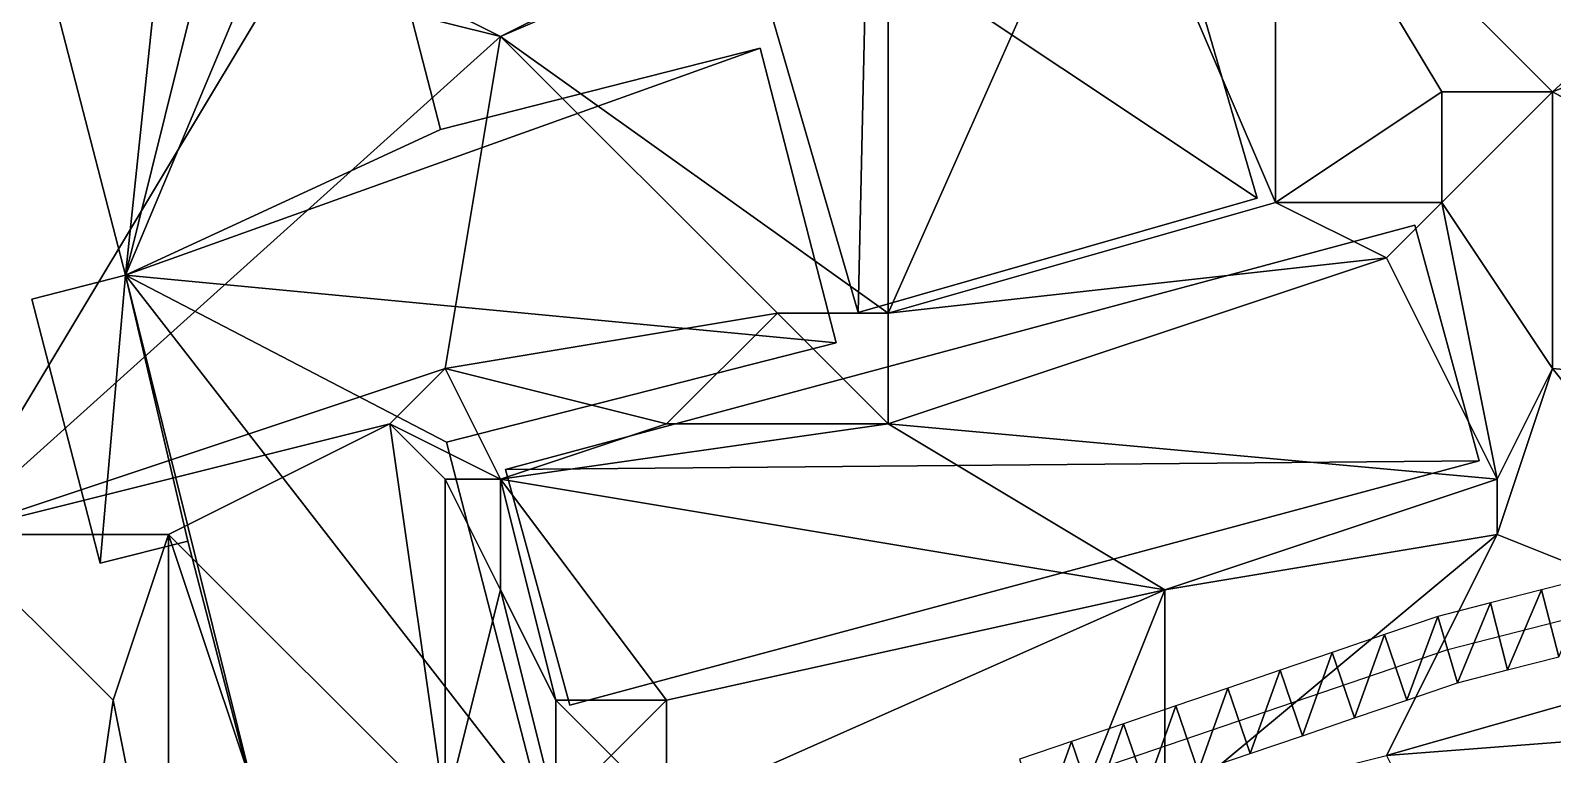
# Model space of a CAD drawing. Header units: metres. Extents: x -1103 to 901, y -902 to 905.
# Drawn here: x -35 to 20, y 194 to 220.2 of the extents above; entities that cross this region are included whole.
import ezdxf

# ---------------------------------------------------------------- set-up
doc = ezdxf.new("R2010")
doc.units = ezdxf.units.M
for name, color, linetype in [('OSM_BUILDING_FOOTPRINTS', 7, 'CONTINUOUS'), ('OSM_BUILDING_ROOFS', 1, 'CONTINUOUS'), ('OSM_BUILDING_WALLS', 8, 'CONTINUOUS'), ('OSM_PATH_AXES', 30, 'CONTINUOUS'), ('OSM_PATH_SURFACE', 30, 'CONTINUOUS'), ('OSM_TERRAIN', 3, 'CONTINUOUS')]:
    doc.layers.add(name, color=color, linetype=linetype)

msp = doc.modelspace()

# ---------------------------------------------------------------- linework, layer by layer
at = {"layer": 'OSM_BUILDING_FOOTPRINTS'}
for points in [[(-34.93, 210.508, 11.368), (-31.547, 211.371, 11.368), (-38.953, 239.991, 11.368), (-42.734, 239.029, 11.368), (-45.298, 248.949, 11.368), (-23.39, 254.534, 11.368), (-20.98, 245.189, 11.368), (-28.187, 243.353, 11.368), (-25.855, 234.329, 11.368), (-22.616, 235.147, 11.368), (-21.477, 230.735, 11.368), (-23.666, 230.171, 11.368), (-20.173, 216.635, 11.368), (-8.622, 219.576, 11.368), (-5.87, 208.926, 11.368), (-19.952, 205.332, 11.368), (-16.503, 191.995, 11.368), (-26.131, 189.54, 11.368), (-29.292, 201.76, 11.368), (-32.465, 200.953, 11.368), (-34.93, 210.508, 11.368)], [(-8.699, 222.452, 12.138), (-5.085, 210.021, 12.138), (9.329, 214.157, 12.138), (5.074, 228.8, 12.138), (-5.427, 225.791, 12.138), (-4.775, 223.569, 12.138), (-8.699, 222.452, 12.138)], [(-15.497, 195.822, 10.878), (-17.819, 204.348, 10.878), (15.033, 213.184, 10.878), (17.354, 204.658, 10.878), (-15.497, 195.822, 10.878)]]:
    msp.add_polyline3d(points, close=True, dxfattribs=at)
at = {"layer": 'OSM_BUILDING_ROOFS'}
for points in [[(-28.187, 243.353, 21.368), (-38.953, 239.991, 21.368), (-31.547, 211.371, 21.368)], [(-31.547, 211.371, 21.368), (-25.855, 234.329, 21.368), (-28.187, 243.353, 21.368)], [(-31.547, 211.371, 21.368), (-23.666, 230.171, 21.368), (-25.855, 234.329, 21.368)], [(-31.547, 211.371, 21.368), (-20.173, 216.635, 21.368), (-23.666, 230.171, 21.368)], [(-4.775, 223.569, 22.138), (9.329, 214.157, 22.138), (5.074, 228.8, 22.138)], [(-4.775, 223.569, 22.138), (-8.699, 222.452, 22.138), (-5.085, 210.021, 22.138)], [(-4.775, 223.569, 22.138), (-5.085, 210.021, 22.138), (9.329, 214.157, 22.138)], [(-31.547, 211.371, 21.368), (-5.87, 208.926, 21.368), (-8.622, 219.576, 21.368)], [(-31.547, 211.371, 21.368), (-8.622, 219.576, 21.368), (-20.173, 216.635, 21.368)], [(-17.819, 204.348, 20.878), (17.354, 204.658, 20.878), (15.033, 213.184, 20.878)], [(-31.547, 211.371, 21.368), (-34.93, 210.508, 21.368), (-32.465, 200.953, 21.368)], [(-31.547, 211.371, 21.368), (-32.465, 200.953, 21.368), (-29.292, 201.76, 21.368)], [(-31.547, 211.371, 21.368), (-29.292, 201.76, 21.368), (-26.131, 189.54, 21.368)], [(-31.547, 211.371, 21.368), (-26.131, 189.54, 21.368), (-16.503, 191.995, 21.368)], [(-31.547, 211.371, 21.368), (-16.503, 191.995, 21.368), (-19.952, 205.332, 21.368)], [(-31.547, 211.371, 21.368), (-19.952, 205.332, 21.368), (-5.87, 208.926, 21.368)], [(-17.819, 204.348, 20.878), (-15.497, 195.822, 20.878), (17.354, 204.658, 20.878)]]:
    msp.add_3dface(points, dxfattribs=at)
at = {"layer": 'OSM_BUILDING_WALLS'}
for points in [[(-38.953, 239.991, 11.368), (-31.547, 211.371, 11.368), (-31.547, 211.371, 21.368)], [(-38.953, 239.991, 11.368), (-31.547, 211.371, 21.368), (-38.953, 239.991, 21.368)], [(-20.173, 216.635, 11.368), (-23.666, 230.171, 11.368), (-23.666, 230.171, 21.368)], [(-20.173, 216.635, 11.368), (-23.666, 230.171, 21.368), (-20.173, 216.635, 21.368)], [(9.329, 214.157, 12.138), (5.074, 228.8, 12.138), (5.074, 228.8, 22.138)], [(9.329, 214.157, 12.138), (5.074, 228.8, 22.138), (9.329, 214.157, 22.138)], [(-8.699, 222.452, 12.138), (-5.085, 210.021, 12.138), (-5.085, 210.021, 22.138)], [(-8.699, 222.452, 12.138), (-5.085, 210.021, 22.138), (-8.699, 222.452, 22.138)], [(-8.622, 219.576, 11.368), (-20.173, 216.635, 11.368), (-20.173, 216.635, 21.368)], [(-8.622, 219.576, 11.368), (-20.173, 216.635, 21.368), (-8.622, 219.576, 21.368)], [(-5.87, 208.926, 11.368), (-8.622, 219.576, 11.368), (-8.622, 219.576, 21.368)], [(-5.87, 208.926, 11.368), (-8.622, 219.576, 21.368), (-5.87, 208.926, 21.368)], [(-5.085, 210.021, 12.138), (9.329, 214.157, 12.138), (9.329, 214.157, 22.138)], [(-5.085, 210.021, 12.138), (9.329, 214.157, 22.138), (-5.085, 210.021, 22.138)], [(15.033, 213.184, 10.878), (-17.819, 204.348, 10.878), (-17.819, 204.348, 20.878)], [(15.033, 213.184, 10.878), (-17.819, 204.348, 20.878), (15.033, 213.184, 20.878)], [(17.354, 204.658, 10.878), (15.033, 213.184, 10.878), (15.033, 213.184, 20.878)], [(17.354, 204.658, 10.878), (15.033, 213.184, 20.878), (17.354, 204.658, 20.878)], [(-31.547, 211.371, 11.368), (-34.93, 210.508, 11.368), (-34.93, 210.508, 21.368)], [(-31.547, 211.371, 11.368), (-34.93, 210.508, 21.368), (-31.547, 211.371, 21.368)], [(-34.93, 210.508, 11.368), (-32.465, 200.953, 11.368), (-32.465, 200.953, 21.368)], [(-34.93, 210.508, 11.368), (-32.465, 200.953, 21.368), (-34.93, 210.508, 21.368)], [(-19.952, 205.332, 11.368), (-5.87, 208.926, 11.368), (-5.87, 208.926, 21.368)], [(-19.952, 205.332, 11.368), (-5.87, 208.926, 21.368), (-19.952, 205.332, 21.368)], [(-16.503, 191.995, 11.368), (-19.952, 205.332, 11.368), (-19.952, 205.332, 21.368)], [(-16.503, 191.995, 11.368), (-19.952, 205.332, 21.368), (-16.503, 191.995, 21.368)], [(-15.497, 195.822, 10.878), (17.354, 204.658, 10.878), (17.354, 204.658, 20.878)], [(-15.497, 195.822, 10.878), (17.354, 204.658, 20.878), (-15.497, 195.822, 20.878)], [(-17.819, 204.348, 10.878), (-15.497, 195.822, 10.878), (-15.497, 195.822, 20.878)], [(-17.819, 204.348, 10.878), (-15.497, 195.822, 20.878), (-17.819, 204.348, 20.878)], [(-32.465, 200.953, 11.368), (-29.292, 201.76, 11.368), (-29.292, 201.76, 21.368)], [(-32.465, 200.953, 11.368), (-29.292, 201.76, 21.368), (-32.465, 200.953, 21.368)], [(-29.292, 201.76, 11.368), (-26.131, 189.54, 11.368), (-26.131, 189.54, 21.368)], [(-29.292, 201.76, 11.368), (-26.131, 189.54, 21.368), (-29.292, 201.76, 21.368)]]:
    msp.add_3dface(points, dxfattribs=at)
at = {"layer": 'OSM_PATH_AXES'}
msp.add_polyline3d([(-364.453, 59.153, 16.179), (-341.804, 70.058, 13.161), (-295.102, 90.683, 15.142), (-263.51, 105.447, 16.234), (-230.957, 122.599, 15.848), (-202.516, 135.793, 14.359), (-165.64, 145.503, 14.643), (-151.049, 149.34, 14.507), (-121.105, 157.215, 17.198), (-120.32, 157.425, 17.314), (-92.741, 166.36, 19.621), (-57.524, 175.683, 15.839), (-38.357, 180.704, 12.909), (-12.038, 188.18, 11.367), (16.216, 197.834, 13.39), (43.983, 204.945, 16.196), (54.55, 206.195, 16.411), (69.683, 208.506, 16.69), (127.826, 210.906, 16.029), (196.458, 197.69, 10.186)], dxfattribs=at)
at = {"layer": 'OSM_PATH_SURFACE'}
for points in [[(20.228, 197.572, 13.885), (21.459, 200.467, 14.044), (19.608, 199.993, 13.846)], [(18.377, 197.097, 13.687), (19.608, 199.993, 13.846), (17.757, 199.519, 13.649)], [(18.377, 197.097, 13.687), (20.228, 197.572, 13.885), (19.608, 199.993, 13.846)], [(16.574, 196.637, 13.495), (17.757, 199.519, 13.649), (15.857, 199.032, 13.456)], [(16.574, 196.637, 13.495), (18.377, 197.097, 13.687), (17.757, 199.519, 13.649)], [(14.736, 196.008, 13.301), (15.857, 199.032, 13.456), (13.928, 198.374, 13.271)], [(14.736, 196.008, 13.301), (16.574, 196.637, 13.495), (15.857, 199.032, 13.456)], [(12.853, 195.364, 13.121), (13.928, 198.374, 13.271), (12.045, 197.73, 13.134)], [(12.853, 195.364, 13.121), (14.736, 196.008, 13.301), (13.928, 198.374, 13.271)], [(10.969, 194.721, 12.941), (12.045, 197.73, 13.134), (10.161, 197.086, 13.011)], [(10.969, 194.721, 12.941), (12.853, 195.364, 13.121), (12.045, 197.73, 13.134)], [(9.086, 194.077, 12.761), (10.161, 197.086, 13.011), (8.277, 196.443, 12.888)], [(9.086, 194.077, 12.761), (10.969, 194.721, 12.941), (10.161, 197.086, 13.011)], [(7.202, 193.433, 12.608), (8.277, 196.443, 12.888), (6.394, 195.799, 12.766)], [(7.202, 193.433, 12.608), (9.086, 194.077, 12.761), (8.277, 196.443, 12.888)], [(5.319, 192.79, 12.416), (6.394, 195.799, 12.766), (4.51, 195.155, 12.494)], [(5.319, 192.79, 12.416), (7.202, 193.433, 12.608), (6.394, 195.799, 12.766)], [(3.435, 192.146, 12.105), (4.51, 195.155, 12.494), (2.627, 194.512, 12.312)], [(3.435, 192.146, 12.105), (5.319, 192.79, 12.416), (4.51, 195.155, 12.494)], [(1.552, 191.502, 11.91), (2.627, 194.512, 12.312), (0.743, 193.868, 12.181)], [(1.552, 191.502, 11.91), (3.435, 192.146, 12.105), (2.627, 194.512, 12.312)]]:
    msp.add_3dface(points, dxfattribs=at)
at = {"layer": 'OSM_TERRAIN'}
for points in [[(10, 228, 15.32), (20, 218, 15.192), (44, 240, 16.116)], [(20, 218, 15.192), (40, 226, 15.992), (44, 240, 16.116)], [(-4, 210, 14.201), (4, 228, 14.278), (-4, 226, 14.278)], [(-4, 210, 14.201), (10, 214, 14.168), (4, 228, 14.278)], [(4, 228, 14.278), (10, 214, 14.168), (10, 228, 15.32)], [(10, 214, 14.168), (16, 218, 14.741), (10, 228, 15.32)], [(16, 218, 14.741), (20, 218, 15.192), (10, 228, 15.32)], [(-38, 202, 14.112), (-26, 222, 14.085), (-36, 226, 14.199)], [(-18, 220, 14.125), (-4, 210, 14.201), (-4, 226, 14.278)], [(-18, 220, 14.125), (-4, 226, 14.278), (-14, 222, 14.51)], [(20, 218, 15.192), (42, 206, 16.178), (40, 226, 15.992)], [(-38, 202, 14.112), (-18, 220, 14.125), (-26, 222, 14.085)], [(-26, 222, 14.085), (-18, 220, 14.125), (-22, 222, 14.381)], [(-18, 220, 14.125), (-14, 222, 14.51), (-22, 222, 14.381)], [(-20, 208, 14.085), (-18, 220, 14.125), (-38, 202, 14.112)], [(-20, 208, 14.085), (-8, 210, 13.937), (-18, 220, 14.125)], [(-8, 210, 13.937), (-4, 210, 14.201), (-18, 220, 14.125)], [(16, 214, 13.493), (16, 218, 14.741), (10, 214, 14.168)], [(20, 208, 14.133), (20, 218, 15.192), (16, 214, 13.493)], [(16, 214, 13.493), (20, 218, 15.192), (16, 218, 14.741)], [(20, 208, 14.133), (42, 206, 16.178), (20, 218, 15.192)], [(14, 212, 13.013), (10, 214, 14.168), (-4, 210, 14.201)], [(14, 212, 13.013), (16, 214, 13.493), (10, 214, 14.168)], [(14, 212, 13.013), (18, 204, 13.233), (16, 214, 13.493)], [(18, 204, 13.233), (20, 208, 14.133), (16, 214, 13.493)], [(-4, 206, 13.013), (18, 204, 13.233), (14, 212, 13.013)], [(-4, 206, 13.013), (14, 212, 13.013), (-4, 210, 14.201)], [(-12, 206, 13.026), (-8, 210, 13.937), (-20, 208, 14.085)], [(-12, 206, 13.026), (-4, 206, 13.013), (-8, 210, 13.937)], [(-4, 206, 13.013), (-4, 210, 14.201), (-8, 210, 13.937)], [(-22, 206, 14.085), (-20, 208, 14.085), (-38, 202, 14.112)], [(-22, 206, 14.085), (-18, 204, 13.038), (-20, 208, 14.085)], [(-18, 204, 13.038), (-12, 206, 13.026), (-20, 208, 14.085)], [(18, 202, 13.621), (20, 208, 14.133), (18, 204, 13.233)], [(18, 202, 13.621), (28, 198, 14.617), (20, 208, 14.133)], [(28, 198, 14.617), (42, 206, 16.178), (20, 208, 14.133)], [(-30, 202, 14.085), (-22, 206, 14.085), (-38, 202, 14.112)], [(-30, 202, 14.085), (-20, 192, 14.085), (-22, 206, 14.085)], [(-20, 192, 14.085), (-20, 204, 13.605), (-22, 206, 14.085)], [(-20, 204, 13.605), (-18, 204, 13.038), (-22, 206, 14.085)], [(-18, 204, 13.038), (6, 200, 13.006), (-4, 206, 13.013)], [(-18, 204, 13.038), (-4, 206, 13.013), (-12, 206, 13.026)], [(6, 200, 13.006), (18, 204, 13.233), (-4, 206, 13.013)], [(-20, 192, 14.085), (-18, 200, 13.272), (-20, 204, 13.605)], [(-20, 204, 13.605), (-18, 200, 13.272), (-18, 204, 13.038)], [(-18, 200, 13.272), (-16, 196, 13.035), (-18, 204, 13.038)], [(-16, 196, 13.035), (-12, 196, 12.797), (-18, 204, 13.038)], [(-12, 196, 12.797), (6, 200, 13.006), (-18, 204, 13.038)], [(6, 200, 13.006), (18, 202, 13.621), (18, 204, 13.233)], [(-38, 186, 13.493), (-34, 182, 12.442), (-38, 202, 14.112)], [(-34, 182, 12.442), (-32, 196, 13.101), (-38, 202, 14.112)], [(-32, 196, 13.101), (-30, 202, 14.085), (-38, 202, 14.112)], [(-30, 186, 12.186), (-30, 202, 14.085), (-32, 196, 13.101)], [(-30, 186, 12.186), (-26, 190, 14.085), (-30, 202, 14.085)], [(-26, 190, 14.085), (-20, 192, 14.085), (-30, 202, 14.085)], [(6, 192, 12.368), (18, 202, 13.621), (6, 200, 13.006)], [(6, 192, 12.368), (14, 194, 13.118), (18, 202, 13.621)], [(14, 194, 13.118), (28, 198, 14.617), (18, 202, 13.621)], [(-20, 192, 14.085), (-16, 192, 13.731), (-18, 200, 13.272)], [(-16, 192, 13.731), (-16, 196, 13.035), (-18, 200, 13.272)], [(2, 190, 11.656), (6, 200, 13.006), (-12, 192, 11.518)], [(-12, 192, 11.518), (6, 200, 13.006), (-12, 196, 12.797)], [(2, 190, 11.656), (6, 192, 12.368), (6, 200, 13.006)], [(40, 196, 15.51), (28, 198, 14.617), (14, 194, 13.118)], [(-34, 182, 12.442), (-30, 186, 12.186), (-32, 196, 13.101)], [(-16, 192, 13.731), (-14, 194, 12.63), (-16, 196, 13.035)], [(-14, 194, 12.63), (-12, 196, 12.797), (-16, 196, 13.035)], [(-12, 192, 11.518), (-12, 196, 12.797), (-14, 194, 12.63)], [(16, 190, 12.806), (40, 196, 15.51), (14, 194, 13.118)], [(36, 190, 14.878), (40, 196, 15.51), (16, 190, 12.806)]]:
    msp.add_3dface(points, dxfattribs=at)

doc.saveas('drawing.dxf')
